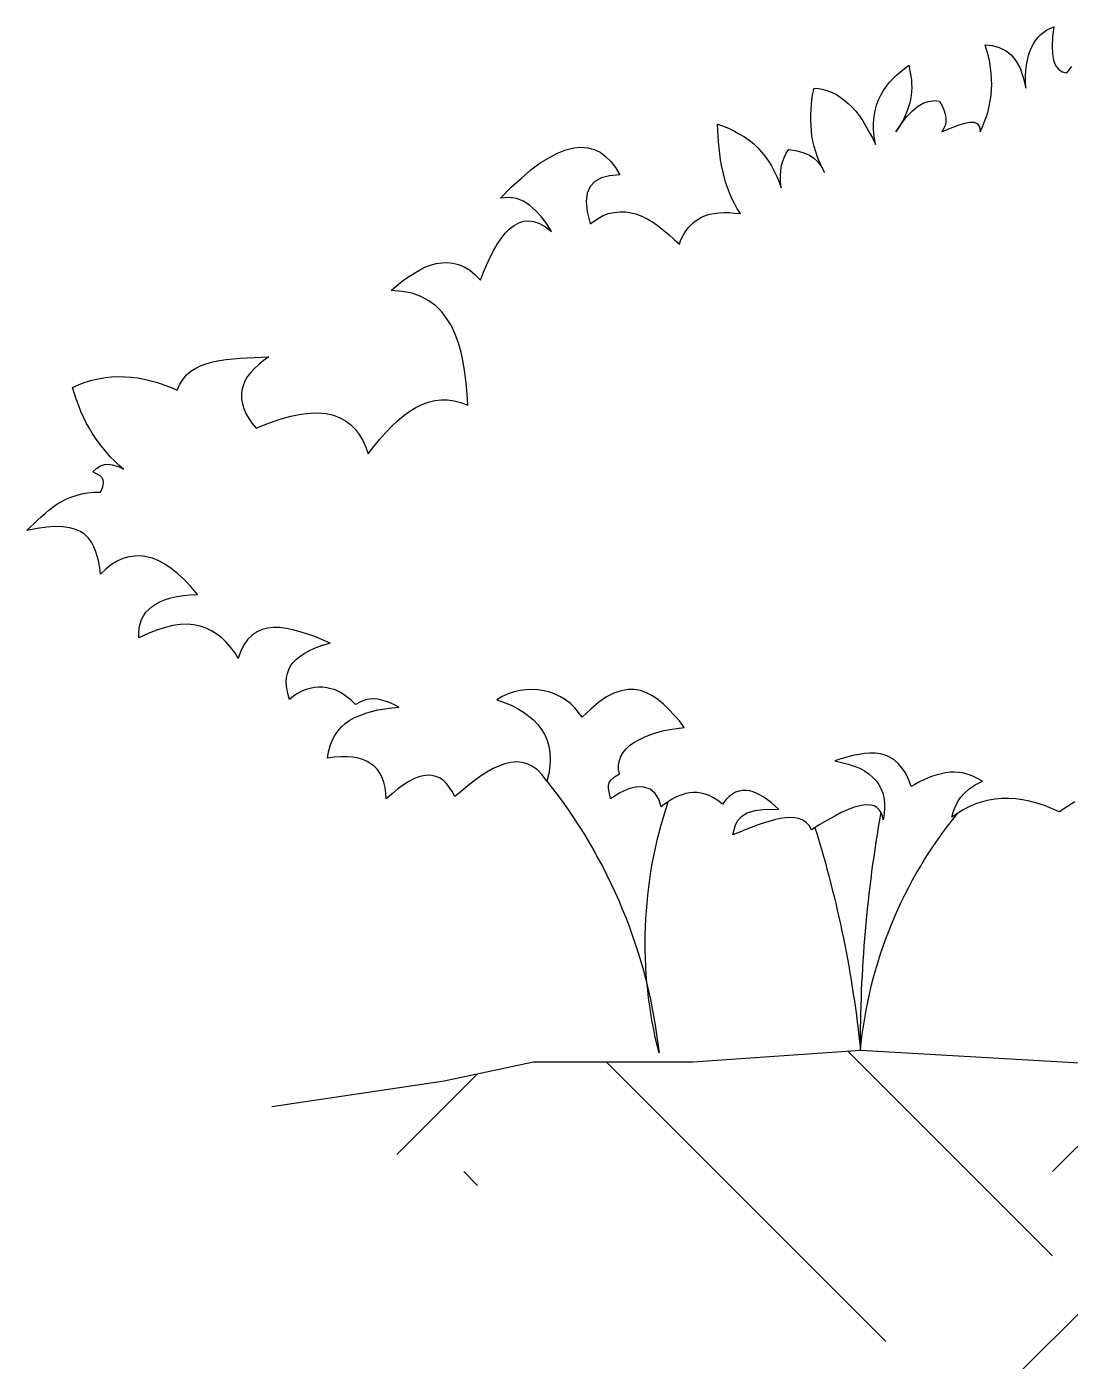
# Model space of a CAD drawing. Extents: x -24232 to 27340, y -23039 to 23489.
# Drawn here: x -19208 to -18769, y -22369 to -21808 of the extents above; entities that cross this region are included whole.
import ezdxf

# ---------------------------------------------------------------- set-up
doc = ezdxf.new("R2010")
doc.units = 0
doc.header["$LTSCALE"] = 10
doc.layers.add('0-HATCH', color=8, linetype='CONTINUOUS')
doc.layers.add('3', color=3, linetype='CONTINUOUS')

msp = doc.modelspace()

# ---------------------------------------------------------------- hatches: boundary and pattern name
at = {"layer": '0-HATCH'}
h = msp.add_hatch(dxfattribs=at)
h.set_pattern_fill('EARTH', color=256, scale=800, angle=45, style=0)
h.set_pattern_definition([(45, (5830.53, -1359.33), (3e-14, 282.8427), [200, -200]), (45, (5777.5, -1306.3), (3e-14, 282.8427), [200, -200]), (45, (5724.46, -1253.27), (3e-14, 282.8427), [200, -200]), (135, (5724.46, -1217.91), (-282.8427, 3e-14), [200, -200]), (135, (5777.5, -1164.88), (-282.8427, 3e-14), [200, -200]), (135, (5830.53, -1111.85), (-282.8427, 3e-14), [200, -200])])
h.paths.add_polyline_path([(-13068.16, -22639.61), (-13387.39, -22639.61), (-13387.39, -22239.61), (-13637.39, -22239.61), (-14387.39, -22239.61), (-14387.39, -22639.61), (-14830.76, -22639.61), (-14980.76, -22489.61), (-15794.02, -22489.61), (-15944.02, -22639.61), (-16019.56, -22639.61), (-16019.56, -22879.36), (-15938.93, -22879.36), (-15761.7, -22870.5), (-15584.46, -22852.79), (-14999.59, -22835.07), (-14840.08, -22835.07), (-14724.88, -22826.21), (-14485.61, -22835.07), (-13785.53, -22897.07), (-13555.13, -22905.93), (-13351.31, -22932.5), (-13068.16, -22932.5)])
h.paths.add_polyline_path([(-16019.56, -22639.61), (-16387.39, -22639.61), (-16387.39, -22239.61), (-16637.39, -22239.61), (-16689.11, -22239.61), (-16724, -22239.61), (-16772.32, -22240.78), (-16885.05, -22243.46), (-16911.89, -22246.15), (-16981.63, -22255.59, 0.004794), (-16982.63, -22264.65, 0.012207), (-16983.67, -22255.73), (-17000.47, -22256.88), (-17094.42, -22256.88), (-17131.01, -22256.88, 0.002551), (-17131.25, -22259.04, -0.000139), (-17131.17, -22256.88), (-17182.99, -22256.88), (-17266.2, -22262.24), (-17448.73, -22262.24), (-17655.92, -22259.04), (-17727.88, -22256.88), (-17781.56, -22251.51), (-17802.87, -22251.51, 0.018007), (-17804.55, -22264.65, 0.006955), (-17806.06, -22251.51), (-17827.19, -22251.51), (-17891.65, -22249.4, -0.018631), (-17889.28, -22265.65, -0.022253), (-17892.67, -22249.37), (-17990.93, -22246.15), (-18146.61, -22243.46), (-18184, -22232.99), (-18355.97, -22243.46), (-18471.39, -22243.46), (-18640.49, -22243.46), (-18726.38, -22246.15), (-18857.3, -22238.6), (-18927.7, -22243.46), (-18994.8, -22243.46), (-19032.38, -22251.51), (-19104.85, -22262.24), (-18393.63, -22533.93), (-18180.95, -22666.79), (-18092.33, -22693.36), (-17959.4, -22790.79), (-17853.06, -22835.07), (-17507.46, -22888.21), (-17436.56, -22888.21), (-17303.64, -22897.07), (-17011.2, -22897.07), (-16825.1, -22897.07), (-16444.05, -22852.79), (-16151.61, -22879.36), (-16071.86, -22879.36), (-16019.56, -22879.36)])

# ---------------------------------------------------------------- linework, layer by layer
at = {"layer": '3', "color": 11}
msp.add_lwpolyline([(-18767.1, -22134.05), (-18770.28, -22135.99), (-18773.74, -22138.2), (-18773.74, -22138.2), (-18776.93, -22136.82), (-18779.97, -22135.57), (-18783.16, -22134.61), (-18786.2, -22133.78), (-18789.11, -22133.22), (-18792.01, -22132.81), (-18794.92, -22132.67), (-18797.83, -22132.67), (-18800.6, -22132.94), (-18803.36, -22133.36), (-18806.13, -22134.05), (-18808.76, -22134.88), (-18811.39, -22135.99), (-18813.88, -22137.24), (-18816.37, -22138.76), (-18818.87, -22140.42), (-18818.87, -22140.42), (-18818.31, -22138.34), (-18817.48, -22136.27), (-18816.51, -22134.19), (-18815.27, -22132.25), (-18813.61, -22130.31), (-18811.53, -22128.52), (-18809.04, -22126.85), (-18805.99, -22125.33), (-18805.99, -22125.33), (-18808.07, -22124.22), (-18810.01, -22123.26), (-18811.95, -22122.56), (-18813.88, -22122.01), (-18815.82, -22121.73), (-18817.76, -22121.6), (-18819.56, -22121.6), (-18821.5, -22121.87), (-18823.29, -22122.29), (-18825.09, -22122.7), (-18827.03, -22123.26), (-18828.83, -22123.95), (-18830.63, -22124.78), (-18832.43, -22125.61), (-18834.23, -22126.58), (-18836.03, -22127.55), (-18836.03, -22127.55), (-18837.14, -22124.5), (-18838.38, -22121.87), (-18839.9, -22119.66), (-18841.43, -22117.86), (-18843.09, -22116.34), (-18845.03, -22115.23), (-18846.96, -22114.4), (-18848.9, -22113.84), (-18851.12, -22113.57), (-18853.33, -22113.57), (-18855.68, -22113.71), (-18858.04, -22114.12), (-18860.53, -22114.54), (-18863.02, -22115.23), (-18865.51, -22115.92), (-18868.14, -22116.75), (-18868.14, -22116.75), (-18865.23, -22117.44), (-18862.46, -22118.13), (-18859.97, -22118.97), (-18857.62, -22119.93), (-18855.68, -22121.04), (-18853.74, -22122.29), (-18852.22, -22123.67), (-18850.84, -22125.06), (-18849.59, -22126.72), (-18848.76, -22128.38), (-18847.93, -22130.31), (-18847.52, -22132.25), (-18847.24, -22134.33), (-18847.24, -22136.54), (-18847.38, -22139.03), (-18847.79, -22141.53), (-18847.79, -22141.53), (-18848.07, -22139.87), (-18848.62, -22138.48), (-18849.45, -22137.37), (-18850.42, -22136.4), (-18851.53, -22135.71), (-18852.91, -22135.44), (-18854.44, -22135.3), (-18856.24, -22135.44), (-18858.17, -22135.85), (-18860.39, -22136.4), (-18862.74, -22137.37), (-18865.37, -22138.48), (-18868.14, -22140), (-18871.18, -22141.66), (-18874.37, -22143.6), (-18877.83, -22145.82), (-18877.83, -22145.82), (-18878.94, -22144.02), (-18880.18, -22142.77), (-18881.57, -22141.66), (-18883.23, -22140.97), (-18885.03, -22140.7), (-18886.96, -22140.56), (-18889.04, -22140.7), (-18891.12, -22140.97), (-18893.47, -22141.53), (-18895.82, -22142.22), (-18898.17, -22143.05), (-18900.8, -22143.88), (-18903.3, -22144.85), (-18905.79, -22145.82), (-18908.42, -22146.92), (-18911.05, -22147.89), (-18911.05, -22147.89), (-18910.49, -22145.82), (-18909.8, -22143.74), (-18908.83, -22141.8), (-18907.17, -22140), (-18904.96, -22138.62), (-18901.63, -22137.65), (-18897.34, -22137.1), (-18891.67, -22137.24), (-18891.67, -22137.24), (-18893.19, -22135.85), (-18894.71, -22134.47), (-18896.37, -22133.22), (-18897.9, -22132.11), (-18899.42, -22131.28), (-18900.94, -22130.45), (-18902.46, -22129.76), (-18903.85, -22129.35), (-18905.37, -22129.21), (-18906.89, -22129.21), (-18908.28, -22129.48), (-18909.8, -22129.9), (-18911.18, -22130.73), (-18912.57, -22131.84), (-18913.95, -22133.22), (-18915.34, -22135.02), (-18915.34, -22135.02), (-18917.27, -22133.5), (-18919.07, -22132.39), (-18920.87, -22131.42), (-18922.67, -22130.73), (-18924.33, -22130.31), (-18925.99, -22130.04), (-18927.66, -22130.04), (-18929.18, -22130.18), (-18930.7, -22130.45), (-18932.22, -22131.01), (-18933.75, -22131.56), (-18935.27, -22132.25), (-18936.79, -22133.08), (-18938.17, -22134.05), (-18939.7, -22135.02), (-18941.08, -22136.13), (-18941.08, -22136.13), (-18942.05, -22132.94), (-18943.71, -22130.45), (-18945.79, -22128.65), (-18948.42, -22127.82), (-18951.32, -22127.69), (-18954.78, -22128.52), (-18958.52, -22130.18), (-18962.4, -22132.81), (-18962.4, -22132.81), (-18962.67, -22131.15), (-18962.95, -22129.76), (-18963.23, -22128.38), (-18963.23, -22127.13), (-18962.95, -22125.89), (-18962.12, -22124.78), (-18960.74, -22123.53), (-18958.66, -22122.29), (-18958.66, -22122.29), (-18959.07, -22120.35), (-18959.07, -22118.41), (-18958.66, -22116.61), (-18958.11, -22114.95), (-18957.14, -22113.29), (-18955.89, -22111.77), (-18954.37, -22110.38), (-18952.57, -22109.14), (-18950.49, -22107.89), (-18948.28, -22106.79), (-18945.93, -22105.82), (-18943.3, -22104.99), (-18940.53, -22104.16), (-18937.62, -22103.6), (-18934.58, -22103.19), (-18931.39, -22102.77), (-18931.39, -22102.77), (-18933.47, -22100), (-18935.68, -22097.51), (-18937.9, -22095.16), (-18940.11, -22092.94), (-18942.47, -22091.01), (-18944.82, -22089.48), (-18947.31, -22088.24), (-18949.8, -22087.27), (-18952.43, -22086.85), (-18955.2, -22086.85), (-18957.97, -22087.41), (-18961.01, -22088.38), (-18964.06, -22089.9), (-18967.38, -22092.11), (-18970.7, -22095.02), (-18974.3, -22098.48), (-18974.3, -22098.48), (-18975.82, -22096.4), (-18977.48, -22094.47), (-18979.28, -22092.67), (-18981.36, -22091.15), (-18983.43, -22089.9), (-18985.65, -22088.79), (-18988, -22087.96), (-18990.35, -22087.41), (-18992.85, -22086.99), (-18995.34, -22086.85), (-18997.83, -22086.99), (-19000.46, -22087.27), (-19002.95, -22087.82), (-19005.44, -22088.65), (-19007.93, -22089.76), (-19010.29, -22091.15), (-19010.29, -22091.15), (-19007.1, -22092.25), (-19004.2, -22093.36), (-19001.57, -22094.74), (-18999.07, -22096.27), (-18996.72, -22097.93), (-18994.78, -22099.59), (-18992.98, -22101.53), (-18991.46, -22103.6), (-18990.08, -22105.82), (-18989.11, -22108.17), (-18988.42, -22110.66), (-18988, -22113.29), (-18987.86, -22116.06), (-18988, -22118.97), (-18988.42, -22122.15), (-18989.25, -22125.33), (-18989.25, -22125.33), (-18991.19, -22122.7), (-18993.12, -22120.63), (-18995.2, -22119.1), (-18997.41, -22118), (-18999.63, -22117.44), (-19001.98, -22117.17), (-19004.33, -22117.44), (-19006.83, -22118), (-19009.32, -22118.97), (-19011.81, -22120.07), (-19014.44, -22121.6), (-19017.07, -22123.26), (-19019.7, -22125.19), (-19022.47, -22127.27), (-19025.1, -22129.48), (-19027.86, -22131.84), (-19027.86, -22131.84), (-19028.97, -22129.62), (-19030.22, -22127.82), (-19031.46, -22126.3), (-19032.85, -22124.92), (-19034.37, -22123.95), (-19035.89, -22123.39), (-19037.55, -22122.98), (-19039.35, -22122.84), (-19041.15, -22123.12), (-19043.09, -22123.53), (-19045.17, -22124.36), (-19047.24, -22125.47), (-19049.46, -22126.85), (-19051.81, -22128.52), (-19054.3, -22130.59), (-19056.79, -22132.81), (-19056.79, -22132.81), (-19056.93, -22130.31), (-19057.21, -22127.96), (-19057.76, -22125.75), (-19058.45, -22123.81), (-19059.42, -22122.01), (-19060.39, -22120.49), (-19061.64, -22119.1), (-19063.16, -22118), (-19064.82, -22117.03), (-19066.62, -22116.2), (-19068.56, -22115.64), (-19070.77, -22115.23), (-19073.12, -22115.09), (-19075.75, -22115.09), (-19078.52, -22115.23), (-19081.43, -22115.64), (-19081.43, -22115.64), (-19081.01, -22113.01), (-19080.32, -22110.52), (-19079.49, -22108.17), (-19078.38, -22106.09), (-19077.14, -22104.29), (-19075.62, -22102.63), (-19073.95, -22101.11), (-19072.02, -22099.73), (-19070.08, -22098.62), (-19067.73, -22097.65), (-19065.37, -22096.68), (-19062.88, -22095.99), (-19060.25, -22095.3), (-19057.35, -22094.88), (-19054.44, -22094.47), (-19051.39, -22094.19), (-19051.39, -22094.19), (-19053.61, -22093.08), (-19055.82, -22092.11), (-19058.18, -22091.42), (-19060.39, -22090.87), (-19062.74, -22090.73), (-19064.96, -22091.01), (-19067.31, -22091.84), (-19069.66, -22093.08), (-19069.66, -22093.08), (-19071.32, -22091.42), (-19073.12, -22090.04), (-19074.78, -22088.79), (-19076.58, -22087.82), (-19078.25, -22086.99), (-19080.04, -22086.44), (-19081.71, -22086.02), (-19083.5, -22085.75), (-19085.17, -22085.75), (-19086.96, -22085.89), (-19088.76, -22086.3), (-19090.43, -22086.85), (-19092.22, -22087.55), (-19094.02, -22088.52), (-19095.68, -22089.62), (-19097.48, -22091.01), (-19097.48, -22091.01), (-19098.04, -22089.07), (-19098.45, -22087.13), (-19098.73, -22085.33), (-19098.87, -22083.53), (-19098.73, -22081.73), (-19098.31, -22080.07), (-19097.76, -22078.41), (-19096.93, -22076.89), (-19095.82, -22075.37), (-19094.44, -22073.98), (-19092.92, -22072.74), (-19090.98, -22071.49), (-19088.76, -22070.25), (-19086.27, -22069.14), (-19083.5, -22068.17), (-19080.32, -22067.34), (-19080.32, -22067.34), (-19083.5, -22065.95), (-19086.83, -22064.57), (-19089.87, -22063.46), (-19092.92, -22062.49), (-19095.96, -22061.66), (-19098.73, -22061.11), (-19101.5, -22060.69), (-19104.13, -22060.69), (-19106.62, -22060.97), (-19108.97, -22061.53), (-19111.05, -22062.49), (-19113.12, -22063.88), (-19114.92, -22065.68), (-19116.45, -22067.89), (-19117.83, -22070.52), (-19118.94, -22073.71), (-19118.94, -22073.71), (-19120.46, -22071.21), (-19122.26, -22069), (-19124.06, -22066.92), (-19126, -22064.99), (-19127.93, -22063.46), (-19130.15, -22062.08), (-19132.5, -22060.97), (-19134.99, -22060.14), (-19137.62, -22059.59), (-19140.39, -22059.31), (-19143.3, -22059.45), (-19146.48, -22059.86), (-19149.66, -22060.69), (-19153.26, -22061.8), (-19156.86, -22063.19), (-19160.74, -22065.12), (-19160.74, -22065.12), (-19160.74, -22063.05), (-19160.6, -22060.97), (-19160.18, -22059.17), (-19159.63, -22057.37), (-19158.8, -22055.85), (-19157.83, -22054.33), (-19156.58, -22053.08), (-19155.2, -22051.84), (-19153.54, -22050.73), (-19151.6, -22049.76), (-19149.53, -22048.93), (-19147.31, -22048.24), (-19144.82, -22047.68), (-19142.05, -22047.27), (-19139.15, -22046.99), (-19136.1, -22046.85), (-19136.1, -22046.85), (-19138.87, -22043.53), (-19141.64, -22040.63), (-19144.4, -22038.13), (-19147.17, -22035.92), (-19149.8, -22034.12), (-19152.43, -22032.74), (-19155.06, -22031.63), (-19157.55, -22030.94), (-19160.05, -22030.52), (-19162.54, -22030.66), (-19165.03, -22030.94), (-19167.52, -22031.77), (-19169.87, -22032.87), (-19172.23, -22034.26), (-19174.58, -22036.06), (-19176.93, -22038.27), (-19176.93, -22038.27), (-19177.21, -22035.78), (-19177.62, -22033.29), (-19178.18, -22031.08), (-19178.87, -22028.86), (-19179.7, -22026.78), (-19180.67, -22024.85), (-19181.91, -22023.19), (-19183.44, -22021.66), (-19185.37, -22020.42), (-19187.45, -22019.45), (-19189.8, -22018.76), (-19192.71, -22018.34), (-19195.89, -22018.2), (-19199.49, -22018.48), (-19203.51, -22019.03), (-19207.93, -22020), (-19207.93, -22020), (-19206.41, -22018.48), (-19204.89, -22017.1), (-19203.37, -22015.57), (-19201.84, -22014.19), (-19200.18, -22012.81), (-19198.66, -22011.42), (-19197, -22010.18), (-19195.2, -22008.93), (-19193.4, -22007.82), (-19191.46, -22006.72), (-19189.39, -22005.88), (-19187.17, -22005.19), (-19184.82, -22004.5), (-19182.33, -22004.09), (-19179.7, -22003.81), (-19176.93, -22003.81), (-19176.93, -22003.81), (-19175.96, -22001.59), (-19175.69, -21999.93), (-19175.82, -21998.69), (-19176.24, -21997.72), (-19177.07, -21996.89), (-19178.04, -21996.33), (-19179.15, -21995.78), (-19180.11, -21995.23), (-19180.11, -21995.23), (-19178.45, -21993.7), (-19176.93, -21992.74), (-19175.27, -21992.18), (-19173.61, -21992.04), (-19171.95, -21992.32), (-19170.43, -21992.74), (-19168.76, -21993.29), (-19167.24, -21994.12), (-19167.24, -21994.12), (-19169.18, -21992.46), (-19170.98, -21990.66), (-19172.78, -21989), (-19174.44, -21987.06), (-19175.96, -21985.12), (-19177.48, -21983.19), (-19179.01, -21981.11), (-19180.39, -21979.03), (-19181.64, -21976.82), (-19182.88, -21974.6), (-19183.99, -21972.25), (-19185.1, -21969.9), (-19186.07, -21967.55), (-19187.03, -21965.05), (-19187.87, -21962.42), (-19188.7, -21959.79), (-19188.7, -21959.79), (-19185.93, -21958.55), (-19183.3, -21957.58), (-19180.53, -21956.75), (-19177.76, -21956.2), (-19174.99, -21955.64), (-19172.23, -21955.37), (-19169.6, -21955.23), (-19166.83, -21955.37), (-19164.06, -21955.5), (-19161.29, -21955.78), (-19158.52, -21956.33), (-19155.75, -21957.03), (-19152.99, -21957.72), (-19150.22, -21958.69), (-19147.45, -21959.66), (-19144.68, -21960.9), (-19144.68, -21960.9), (-19143.57, -21958.41), (-19142.19, -21956.33), (-19140.67, -21954.53), (-19138.87, -21952.87), (-19136.79, -21951.63), (-19134.58, -21950.52), (-19132.09, -21949.69), (-19129.59, -21949), (-19126.83, -21948.44), (-19124.06, -21948.03), (-19121.15, -21947.75), (-19118.25, -21947.48), (-19115.2, -21947.34), (-19112.16, -21947.2), (-19109.11, -21947.06), (-19106.07, -21946.92), (-19106.07, -21946.92), (-19108.42, -21948.58), (-19110.49, -21950.24), (-19112.29, -21951.91), (-19113.82, -21953.7), (-19115.2, -21955.37), (-19116.17, -21957.16), (-19116.86, -21959.1), (-19117.41, -21960.9), (-19117.55, -21962.84), (-19117.55, -21964.78), (-19117.14, -21966.71), (-19116.58, -21968.65), (-19115.75, -21970.73), (-19114.51, -21972.8), (-19113.12, -21974.88), (-19111.46, -21976.96), (-19111.46, -21976.96), (-19106.2, -21974.74), (-19101.36, -21973.08), (-19096.79, -21971.84), (-19092.64, -21971.01), (-19088.76, -21970.59), (-19085.17, -21970.45), (-19081.98, -21970.73), (-19078.94, -21971.42), (-19076.31, -21972.53), (-19073.82, -21973.77), (-19071.74, -21975.43), (-19069.8, -21977.37), (-19068.14, -21979.59), (-19066.62, -21982.08), (-19065.37, -21984.85), (-19064.27, -21987.75), (-19064.27, -21987.75), (-19061.91, -21984.57), (-19059.42, -21981.52), (-19056.93, -21978.76), (-19054.44, -21976.13), (-19051.95, -21973.77), (-19049.46, -21971.7), (-19046.83, -21969.76), (-19044.33, -21968.24), (-19041.7, -21966.99), (-19039.08, -21966.02), (-19036.31, -21965.33), (-19033.68, -21965.05), (-19030.91, -21965.05), (-19028.14, -21965.47), (-19025.37, -21966.16), (-19022.47, -21967.27), (-19022.47, -21967.27), (-19022.74, -21962.56), (-19023.16, -21958), (-19023.71, -21953.43), (-19024.4, -21949.14), (-19025.23, -21944.98), (-19026.34, -21941.11), (-19027.73, -21937.37), (-19029.25, -21933.91), (-19031.19, -21930.87), (-19033.4, -21927.96), (-19035.89, -21925.47), (-19038.8, -21923.39), (-19042.12, -21921.59), (-19045.86, -21920.21), (-19050.01, -21919.38), (-19054.72, -21918.96), (-19054.72, -21918.96), (-19052.36, -21917.03), (-19050.01, -21915.09), (-19047.66, -21913.43), (-19045.17, -21911.9), (-19042.81, -21910.52), (-19040.46, -21909.27), (-19038.11, -21908.31), (-19035.75, -21907.61), (-19033.4, -21907.34), (-19031.05, -21907.2), (-19028.69, -21907.48), (-19026.34, -21908.03), (-19023.99, -21909), (-19021.64, -21910.52), (-19019.42, -21912.32), (-19017.07, -21914.67), (-19017.07, -21914.67), (-19015.82, -21911.35), (-19014.44, -21908.03), (-19013.05, -21904.98), (-19011.53, -21902.08), (-19010.01, -21899.45), (-19008.35, -21897.09), (-19006.69, -21894.88), (-19004.89, -21893.08), (-19002.95, -21891.7), (-19001.01, -21890.59), (-18998.94, -21889.9), (-18996.86, -21889.76), (-18994.65, -21890.04), (-18992.29, -21890.87), (-18989.8, -21892.25), (-18987.17, -21894.19), (-18987.17, -21894.19), (-18989.25, -21891), (-18991.46, -21888.1), (-18993.82, -21885.47), (-18996.31, -21883.25), (-18999.07, -21881.45), (-19001.98, -21880.35), (-19005.16, -21879.93), (-19008.63, -21880.21), (-19008.63, -21880.21), (-19004.2, -21875.64), (-18999.91, -21871.77), (-18995.89, -21868.31), (-18992.02, -21865.4), (-18988.14, -21863.05), (-18984.68, -21861.25), (-18981.22, -21859.86), (-18977.9, -21859.03), (-18974.85, -21858.76), (-18971.95, -21859.03), (-18969.32, -21859.72), (-18966.83, -21860.83), (-18964.47, -21862.63), (-18962.26, -21864.71), (-18960.32, -21867.34), (-18958.52, -21870.38), (-18958.52, -21870.38), (-18962.81, -21870.8), (-18966.27, -21871.63), (-18969.04, -21873.15), (-18970.98, -21875.23), (-18972.22, -21878.13), (-18972.64, -21881.59), (-18972.22, -21885.88), (-18970.98, -21891), (-18970.98, -21891), (-18968.35, -21889.21), (-18965.86, -21887.68), (-18963.37, -21886.71), (-18960.87, -21886.16), (-18958.38, -21885.88), (-18956.03, -21885.88), (-18953.68, -21886.3), (-18951.32, -21886.99), (-18948.97, -21887.96), (-18946.76, -21889.07), (-18944.4, -21890.45), (-18942.19, -21891.97), (-18939.97, -21893.77), (-18937.76, -21895.57), (-18935.68, -21897.51), (-18933.47, -21899.59), (-18933.47, -21899.59), (-18932.78, -21897.65), (-18931.81, -21895.85), (-18930.84, -21894.19), (-18929.73, -21892.67), (-18928.49, -21891.42), (-18927.24, -21890.17), (-18925.72, -21889.21), (-18924.2, -21888.24), (-18922.53, -21887.54), (-18920.74, -21886.99), (-18918.8, -21886.58), (-18916.86, -21886.3), (-18914.64, -21886.16), (-18912.43, -21886.16), (-18910.22, -21886.44), (-18907.72, -21886.71), (-18907.72, -21886.71), (-18909.11, -21884.64), (-18910.35, -21882.42), (-18911.46, -21880.35), (-18912.43, -21877.99), (-18913.26, -21875.78), (-18914.09, -21873.43), (-18914.64, -21871.07), (-18915.2, -21868.72), (-18915.75, -21866.37), (-18916.17, -21864.02), (-18916.44, -21861.52), (-18916.72, -21859.03), (-18917, -21856.54), (-18917.14, -21854.05), (-18917.27, -21851.56), (-18917.41, -21849.07), (-18917.41, -21849.07), (-18914.92, -21849.9), (-18912.57, -21850.87), (-18910.22, -21851.97), (-18908.14, -21853.22), (-18906.06, -21854.46), (-18904.13, -21855.85), (-18902.19, -21857.37), (-18900.53, -21859.03), (-18898.87, -21860.83), (-18897.34, -21862.63), (-18895.96, -21864.57), (-18894.71, -21866.64), (-18893.61, -21868.86), (-18892.5, -21871.07), (-18891.53, -21873.43), (-18890.7, -21875.92), (-18890.7, -21875.92), (-18890.98, -21873.29), (-18890.98, -21870.94), (-18890.84, -21868.58), (-18890.56, -21866.51), (-18890.01, -21864.57), (-18889.32, -21862.77), (-18888.49, -21861.25), (-18887.38, -21859.72), (-18887.38, -21859.72), (-18883.92, -21860.28), (-18881.15, -21861.11), (-18878.8, -21862.08), (-18876.86, -21863.32), (-18875.34, -21864.71), (-18874.23, -21866.23), (-18873.26, -21867.75), (-18872.43, -21869.41), (-18872.43, -21869.41), (-18873.54, -21867.2), (-18874.51, -21864.98), (-18875.34, -21862.91), (-18876.03, -21860.69), (-18876.72, -21858.48), (-18877.27, -21856.26), (-18877.69, -21854.05), (-18877.97, -21851.84), (-18878.1, -21849.62), (-18878.24, -21847.41), (-18878.24, -21845.19), (-18878.1, -21842.98), (-18877.97, -21840.76), (-18877.69, -21838.55), (-18877.27, -21836.19), (-18876.72, -21833.98), (-18876.72, -21833.98), (-18874.78, -21834.12), (-18872.85, -21834.53), (-18871.05, -21835.09), (-18869.25, -21835.78), (-18867.45, -21836.61), (-18865.79, -21837.72), (-18864.13, -21838.96), (-18862.46, -21840.35), (-18860.8, -21841.87), (-18859.28, -21843.67), (-18857.76, -21845.61), (-18856.37, -21847.68), (-18854.99, -21849.9), (-18853.61, -21852.39), (-18852.22, -21854.88), (-18850.98, -21857.65), (-18850.98, -21857.65), (-18851.53, -21854.33), (-18851.81, -21851.28), (-18851.81, -21848.51), (-18851.53, -21845.88), (-18851.12, -21843.39), (-18850.56, -21841.04), (-18849.73, -21838.82), (-18848.76, -21836.89), (-18847.65, -21834.95), (-18846.41, -21833.15), (-18845.16, -21831.49), (-18843.64, -21829.97), (-18842.12, -21828.44), (-18840.46, -21827.06), (-18838.8, -21825.68), (-18837, -21824.29), (-18837, -21824.29), (-18836.72, -21825.81), (-18836.44, -21827.34), (-18836.17, -21828.86), (-18835.89, -21830.52), (-18835.89, -21832.04), (-18835.75, -21833.7), (-18835.89, -21835.36), (-18836.03, -21837.03), (-18836.31, -21838.69), (-18836.72, -21840.49), (-18837.27, -21842.28), (-18837.97, -21844.22), (-18838.8, -21846.16), (-18839.77, -21848.1), (-18841.01, -21850.17), (-18842.4, -21852.25), (-18842.4, -21852.25), (-18840.04, -21848.79), (-18837.83, -21845.88), (-18835.47, -21843.53), (-18833.26, -21841.59), (-18830.91, -21840.21), (-18828.69, -21839.52), (-18826.34, -21839.1), (-18824.13, -21839.38), (-18824.13, -21839.38), (-18823.02, -21841.32), (-18822.19, -21843.12), (-18821.63, -21844.91), (-18821.36, -21846.58), (-18821.36, -21848.1), (-18821.63, -21849.62), (-18822.33, -21851), (-18823.16, -21852.25), (-18823.16, -21852.25), (-18819.42, -21850.73), (-18816.24, -21849.48), (-18813.47, -21848.65), (-18811.25, -21848.24), (-18809.45, -21848.24), (-18808.07, -21848.93), (-18807.24, -21850.17), (-18806.96, -21852.25), (-18806.96, -21852.25), (-18805.99, -21850.17), (-18805.16, -21847.96), (-18804.33, -21845.88), (-18803.64, -21843.67), (-18803.23, -21841.45), (-18802.81, -21839.24), (-18802.39, -21837.03), (-18802.26, -21834.67), (-18802.12, -21832.46), (-18802.26, -21830.1), (-18802.39, -21827.75), (-18802.67, -21825.4), (-18802.95, -21823.05), (-18803.5, -21820.55), (-18804.19, -21818.2), (-18804.89, -21815.71), (-18804.89, -21815.71), (-18801.84, -21815.99), (-18798.93, -21816.82), (-18796.3, -21818.06), (-18793.95, -21820), (-18792.01, -21822.49), (-18790.21, -21825.54), (-18788.83, -21829.41), (-18787.72, -21833.98), (-18787.72, -21833.98), (-18787.86, -21831.35), (-18787.86, -21828.86), (-18787.72, -21826.51), (-18787.45, -21824.29), (-18787.03, -21822.22), (-18786.62, -21820.28), (-18786.06, -21818.48), (-18785.37, -21816.82), (-18784.54, -21815.29), (-18783.71, -21813.91), (-18782.6, -21812.53), (-18781.5, -21811.42), (-18780.25, -21810.45), (-18779, -21809.48), (-18777.48, -21808.79), (-18775.96, -21808.1), (-18775.96, -21808.1), (-18776.51, -21812.39), (-18776.65, -21816.26), (-18776.51, -21819.59), (-18776.1, -21822.22), (-18775.27, -21824.43), (-18774.02, -21825.95), (-18772.5, -21827.06), (-18770.56, -21827.47), (-18770.56, -21827.47), (-18768.48, -21824.85)], dxfattribs=at)
at = {"layer": '3'}
for points in [[(-18989.25, -22125.33, -0.143083), (-18942.03, -22239.61, -0.144168), (-18938.17, -22134.05, -6.763015)], [(-18876.44, -22144.93, -0.050416), (-18857.3, -22238.6, -0.044718), (-18848.62, -22138.48, -0.973353)], [(-18857.3, -22238.6, -0.14998), (-18816.37, -22138.76, 3.279434)]]:
    msp.add_lwpolyline(points, format="xyb", dxfattribs=at)
at = {"layer": '3', "color": 5}
msp.add_lwpolyline([(-17266.2, -22262.24), (-17448.73, -22262.24), (-17655.92, -22259.04), (-17727.88, -22256.88), (-17781.56, -22251.51), (-17827.19, -22251.51), (-17990.93, -22246.15), (-18146.61, -22243.46), (-18184, -22232.99), (-18184, -22232.99), (-18355.97, -22243.46), (-18471.39, -22243.46), (-18640.49, -22243.46), (-18726.38, -22246.15), (-18857.3, -22238.6), (-18927.7, -22243.46), (-18994.8, -22243.46), (-19032.38, -22251.51), (-19104.85, -22262.24), (-19104.85, -22262.24)], dxfattribs=at)

doc.saveas('drawing.dxf')
